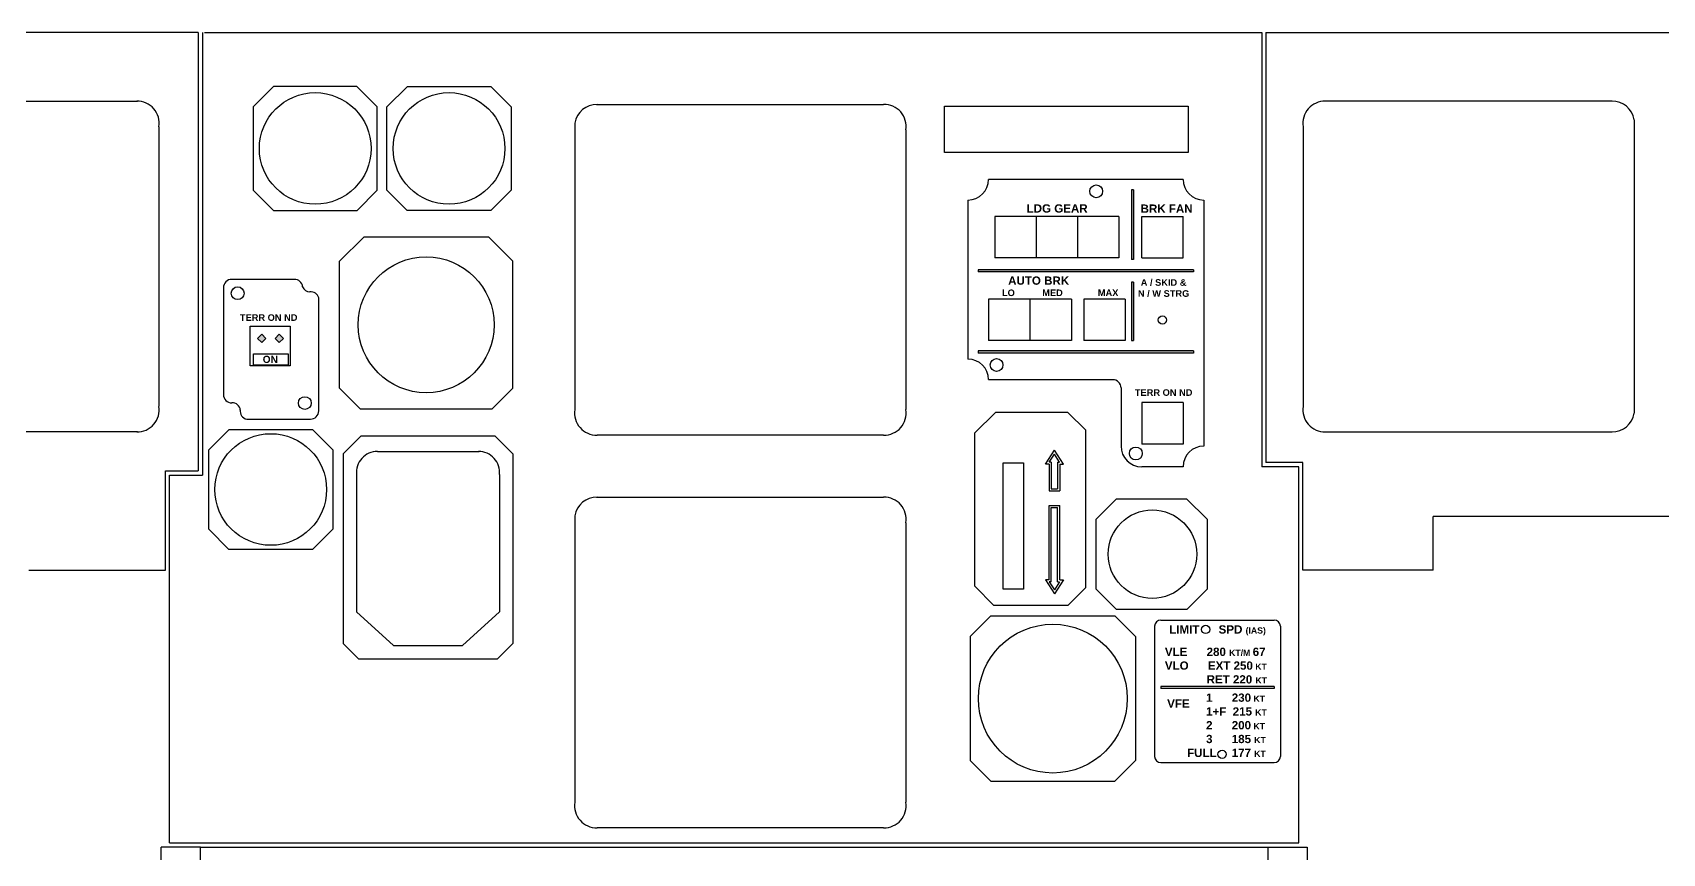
# Model space of a CAD drawing. Header units: millimetres. Extents: x -710 to 7903, y -55 to 3601.
# Drawn here: x 2182 to 2970, y 739 to 1136 of the extents above; entities that cross this region are included whole.
import ezdxf

# ---------------------------------------------------------------- set-up
doc = ezdxf.new("R2010")
doc.units = ezdxf.units.MM
doc.styles.get("Standard").update_dxf_attribs({"font": 'sanss___.ttf'})

msp = doc.modelspace()

# ---------------------------------------------------------------- hatches: boundary and pattern name
h = msp.add_hatch(color=1)
h.paths.add_polyline_path([(2743.08, 981.74), (2639.08, 981.74), (2639.08, 980.74), (2743.08, 980.74)])
h.paths.add_polyline_path([(2713.08, 986.74), (2714.08, 986.74), (2714.08, 1015.01), (2713.08, 1015.01)])
h.paths.add_polyline_path([(2743.08, 1021.01), (2743.08, 1020.01), (2639.08, 1020.01), (2639.08, 1021.01)])
h.paths.add_polyline_path([(2714.08, 1026.01), (2713.08, 1026.01), (2713.08, 1059.74), (2714.08, 1059.74)])
h = msp.add_hatch(color=1)
h.paths.add_polyline_path([(2292.75, 989.79), (2290.75, 987.79), (2292.75, 985.8), (2294.74, 987.79)])
h.paths.add_polyline_path([(2301.23, 985.8), (2303.22, 987.79), (2301.23, 989.79), (2299.23, 987.79)])

# ---------------------------------------------------------------- linework, layer by layer
at = {"color": 5}
for p, q in [((2262.07, 1135.74), (1855.79, 1135.74)), ((2262.07, 1135.74), (2262.07, 923.74)), ((2264.07, 1135.74), (2264.07, 921.74)), ((2265.06, 1135.74), (2776.1, 1135.74)), ((2776.1, 1135.74), (2776.1, 925.74)), ((2778.1, 1135.74), (3183.38, 1135.74)), ((2778.1, 1135.74), (2778.1, 927.74)), ((2298.47, 1109.74), (2288.59, 1099.86)), ((2338.71, 1109.74), (2348.59, 1099.86)), ((2363.14, 1109.74), (2353.27, 1099.86)), ((2403.39, 1109.74), (2413.27, 1099.86)), ((2093.67, 1102.59), (2232.66, 1102.59)), ((2454.5, 1101), (2593.32, 1101)), ((2945.5, 1102.59), (2806.51, 1102.59)), ((2243.07, 1090.21), (2243.07, 954.97)), ((2444.09, 1091.95), (2444.09, 953.38)), ((2604.09, 1088.63), (2604.09, 953.38)), ((2796.1, 1090.21), (2796.1, 954.97)), ((2956.1, 1093.54), (2956.1, 951.64)), ((2738.08, 1064.74), (2644.08, 1064.74)), ((2298.38, 1049.74), (2288.59, 1059.53)), ((2338.8, 1049.74), (2348.59, 1059.53)), ((2363.06, 1049.74), (2353.27, 1059.53)), ((2403.47, 1049.74), (2413.27, 1059.53)), ((2713.08, 1059.74), (2713.08, 1026.01)), ((2714.08, 1059.74), (2714.08, 1026.01)), ((2634.08, 1054.74), (2634.08, 977.83)), ((2748.08, 1054.74), (2748.08, 935.74)), ((2647.08, 1046.74), (2647.08, 1026.74)), ((2707.08, 1046.74), (2647.08, 1046.74)), ((2667.08, 1046.74), (2667.08, 1026.74)), ((2687.08, 1046.74), (2687.08, 1026.74)), ((2707.08, 1046.74), (2707.08, 1026.74)), ((2718.08, 1026.74), (2718.08, 1046.74)), ((2718.08, 1046.74), (2738.08, 1046.74)), ((2738.08, 1026.74), (2738.08, 1046.74)), ((2330.38, 1025.11), (2342.03, 1036.76)), ((2402.44, 1036.76), (2342.03, 1036.76)), ((2414.09, 1025.11), (2402.44, 1036.76)), ((2330.38, 963.71), (2330.38, 1025.11)), ((2414.09, 963.71), (2414.09, 1025.11)), ((2707.08, 1026.74), (2647.08, 1026.74)), ((2714.08, 1026.01), (2713.08, 1026.01)), ((2718.08, 1026.74), (2738.08, 1026.74)), ((2308.54, 1016.38), (2278.21, 1016.38)), ((2743.08, 1021.01), (2639.08, 1021.01)), ((2639.08, 1021.01), (2639.08, 1020.01)), ((2743.08, 1020.01), (2639.08, 1020.01)), ((2743.08, 1021.01), (2743.08, 1020.01)), ((2274.21, 1012.38), (2274.22, 960.59)), ((2714.08, 1015.01), (2713.08, 1015.01)), ((2713.08, 1015.01), (2713.08, 986.74)), ((2714.08, 1015.01), (2714.08, 986.74)), ((2320.27, 952.76), (2320.27, 1007.42)), ((2644.08, 1006.74), (2644.08, 986.74)), ((2684.08, 1006.74), (2644.08, 1006.74)), ((2664.08, 1006.74), (2664.08, 986.74)), ((2684.08, 1006.74), (2684.08, 986.74)), ((2710.08, 1006.74), (2690.08, 1006.74)), ((2690.08, 1006.74), (2690.08, 986.74)), ((2710.08, 1006.74), (2710.08, 986.74)), ((2684.08, 986.74), (2644.08, 986.74)), ((2710.08, 986.74), (2690.08, 986.74)), ((2713.08, 986.74), (2714.08, 986.74)), ((2743.08, 981.74), (2639.08, 981.74)), ((2639.08, 981.74), (2639.08, 980.74)), ((2743.08, 980.74), (2639.08, 980.74)), ((2743.08, 981.74), (2743.08, 980.74)), ((2340.32, 953.76), (2330.38, 963.71)), ((2404.14, 953.76), (2414.09, 963.71)), ((2704.08, 967.86), (2644.08, 967.86)), ((2708.08, 963.86), (2708.08, 935.74)), ((2340.32, 953.76), (2404.14, 953.76)), ((2738.08, 956.74), (2718.08, 956.74)), ((2718.08, 956.74), (2718.08, 936.74)), ((2738.08, 956.74), (2738.08, 936.74)), ((2285.48, 948.72), (2316.28, 948.76)), ((2637.35, 942.07), (2647.33, 952.04)), ((2682.43, 952.04), (2647.33, 952.04)), ((2682.43, 952.04), (2691.08, 943.39)), ((2232.66, 942.59), (2093.67, 942.59)), ((2276.97, 943.74), (2267.09, 933.86)), ((2317.21, 943.74), (2327.09, 933.86)), ((2332.09, 932.06), (2340.77, 940.74)), ((2340.77, 940.74), (2405.42, 940.74)), ((2414.09, 932.06), (2405.42, 940.74)), ((2593.32, 941), (2454.86, 941)), ((2637.35, 867.93), (2637.35, 942.07)), ((2691.08, 867.26), (2691.08, 943.39)), ((2806.51, 942.59), (2945.5, 942.59)), ((2332.09, 932.06), (2332.09, 840.26)), ((2348.69, 933.09), (2397.87, 933.09)), ((2414.09, 932.06), (2414.09, 840.26)), ((2738.08, 936.74), (2718.08, 936.74)), ((2246.16, 923.74), (2262.07, 923.74)), ((2246.16, 875.74), (2246.16, 923.74)), ((2248.16, 743.81), (2248.16, 921.74)), ((2248.16, 921.74), (2264.07, 921.74)), ((2338.59, 921.94), (2338.59, 855.51)), ((2407.6, 921.94), (2407.6, 855.51)), ((2738.08, 925.74), (2718.08, 925.74)), ((2794.01, 925.74), (2776.1, 925.74)), ((2796.01, 927.74), (2778.1, 927.74)), ((2794.01, 743.81), (2794.01, 925.74)), ((2796.01, 875.74), (2796.01, 927.74)), ((2454.5, 911.06), (2593.32, 911.06)), ((2705.96, 910.3), (2696.08, 900.42)), ((2739.79, 910.3), (2749.67, 900.42)), ((2444.09, 902.01), (2444.09, 763.44)), ((2604.09, 898.68), (2604.09, 763.44)), ((3254, 901.74), (2859, 901.74)), ((2859, 875.74), (2859, 901.74)), ((2276.88, 885.74), (2267.09, 895.53)), ((2317.3, 885.74), (2327.09, 895.53)), ((2180.17, 875.74), (2246.16, 875.74)), ((2859, 875.74), (2796.01, 875.74)), ((2646.67, 858.61), (2637.35, 867.93)), ((2682.43, 858.61), (2691.08, 867.26)), ((2705.88, 856.71), (2696.08, 866.51)), ((2739.88, 856.71), (2749.67, 866.51)), ((2356.48, 839.23), (2338.59, 855.51)), ((2389.7, 839.23), (2407.6, 855.51)), ((2645.1, 853.61), (2635.1, 843.61)), ((2645.1, 853.61), (2705.1, 853.61)), ((2682.43, 858.61), (2646.67, 858.61)), ((2715.1, 843.61), (2705.1, 853.61)), ((2727.34, 851.61), (2782.1, 851.61)), ((2635.1, 843.61), (2635.11, 783.61)), ((2715.1, 843.61), (2715.11, 783.61)), ((2724.34, 848.61), (2724.34, 785.68)), ((2785.1, 848.61), (2785.1, 785.68)), ((2332.09, 840.26), (2339.62, 832.74)), ((2356.48, 839.23), (2389.7, 839.23)), ((2414.09, 840.26), (2406.56, 832.74)), ((2406.56, 832.74), (2339.62, 832.74)), ((2635.11, 783.61), (2645.11, 773.61)), ((2705.11, 773.61), (2715.11, 783.61)), ((2727.34, 782.68), (2782.1, 782.68)), ((2645.11, 773.61), (2705.11, 773.61)), ((2593.32, 751.06), (2454.86, 751.06)), ((2244.06, 230.22), (2244.16, 741.81)), ((2263.16, 741.81), (2244.16, 741.81)), ((2248.16, 743.81), (2794.01, 743.81)), ((2263.06, 230.22), (2263.16, 741.81)), ((2263.16, 741.81), (2778.98, 741.81)), ((2778.98, 741.81), (2778.98, 230.22)), ((2778.98, 741.81), (2797.98, 741.81)), ((2797.98, 741.81), (2797.98, 230.22))]:
    msp.add_line(p, q, dxfattribs=at)
msp.add_line((2714.08, 1059.74), (2713.08, 1059.74))
at = {"color": 1}
for p, q in [((2292.75, 989.79), (2290.75, 987.79)), ((2290.75, 987.79), (2292.75, 985.8)), ((2292.75, 989.79), (2294.74, 987.79)), ((2294.74, 987.79), (2292.75, 985.8)), ((2301.23, 989.79), (2299.23, 987.79)), ((2299.23, 987.79), (2301.23, 985.8)), ((2301.23, 989.79), (2303.22, 987.79)), ((2303.22, 987.79), (2301.23, 985.8)), ((2671.5, 926.94), (2675.86, 933.71)), ((2673.33, 927.94), (2675.86, 931.86)), ((2680.21, 926.94), (2675.86, 933.71)), ((2678.38, 927.94), (2675.86, 931.86)), ((2673.28, 926.94), (2671.5, 926.94)), ((2673.28, 926.94), (2673.28, 914.14)), ((2674.28, 927.94), (2673.33, 927.94)), ((2674.28, 927.94), (2674.28, 915.14)), ((2677.44, 927.94), (2677.44, 915.14)), ((2677.44, 927.94), (2678.38, 927.94)), ((2678.44, 926.94), (2680.21, 926.94)), ((2678.44, 926.94), (2678.44, 914.14)), ((2673.28, 914.14), (2678.44, 914.14)), ((2674.28, 915.14), (2677.44, 915.14)), ((2673.28, 871.1), (2673.28, 906.99)), ((2673.28, 906.99), (2678.44, 906.99)), ((2674.28, 870.1), (2674.28, 905.99)), ((2674.28, 905.99), (2677.44, 905.99)), ((2677.44, 870.1), (2677.44, 905.99)), ((2678.44, 871.1), (2678.44, 906.99)), ((2673.28, 871.1), (2671.5, 871.1)), ((2671.5, 871.1), (2675.86, 864.32)), ((2674.28, 870.1), (2673.33, 870.1)), ((2673.33, 870.1), (2675.86, 866.17)), ((2680.21, 871.1), (2675.86, 864.32)), ((2678.38, 870.1), (2675.86, 866.17)), ((2677.44, 870.1), (2678.38, 870.1)), ((2678.44, 871.1), (2680.21, 871.1)), ((2782.1, 819.41), (2727.34, 819.41)), ((2727.34, 819.41), (2727.34, 818.41)), ((2782.1, 819.41), (2782.1, 818.41)), ((2782.1, 818.41), (2727.34, 818.41))]:
    msp.add_line(p, q, dxfattribs=at)
at = {"color": 5}
for points in [[(2338.71, 1109.74), (2298.47, 1109.74)], [(2363.14, 1109.74), (2403.39, 1109.74)], [(2288.59, 1099.86), (2288.59, 1059.53)], [(2348.59, 1059.53), (2348.59, 1099.86)], [(2353.27, 1059.53), (2353.27, 1099.86)], [(2413.27, 1099.86), (2413.27, 1059.53)], [(2298.38, 1049.74), (2338.8, 1049.74)], [(2403.47, 1049.74), (2363.06, 1049.74)], [(2276.97, 943.74), (2317.21, 943.74)], [(2267.09, 895.53), (2267.09, 933.86)], [(2327.09, 933.86), (2327.09, 895.53)], [(2705.96, 910.3), (2739.79, 910.3)], [(2696.08, 866.51), (2696.08, 900.42)], [(2749.67, 900.42), (2749.67, 866.51)], [(2317.3, 885.74), (2276.88, 885.74)], [(2739.88, 856.71), (2705.88, 856.71)]]:
    msp.add_lwpolyline(points, dxfattribs=at)
for points in [[(2622.7, 1100.08), (2740.47, 1100.08), (2740.47, 1077.73), (2622.7, 1077.73)], [(2287.08, 993.75), (2306.53, 993.75), (2306.53, 974.53), (2287.08, 974.53)], [(2651.15, 927.6), (2660.97, 927.6), (2660.97, 866.59), (2651.15, 866.59)]]:
    msp.add_lwpolyline(points, close=True, dxfattribs=at)
at = {"color": 1}
msp.add_lwpolyline([(2288.72, 980.43), (2305.5, 980.43), (2305.5, 974.94), (2288.72, 974.94)], close=True, dxfattribs=at)
at = {"color": 5}
for centre, radius in [((2318.59, 1079.69), 27), ((2383.27, 1079.69), 27), ((2372.23, 994.41), 32.86), ((2728.08, 996.74), 2), ((2297.09, 914.74), 27), ((2723.25, 883.47), 21.4), ((2675.11, 813.61), 36)]:
    msp.add_circle(centre, radius, dxfattribs=at)
for centre, radius in [((2696.09, 1058.97), 3.09), ((2281.08, 1009.69), 3.09), ((2647.94, 974.98), 3.09), ((2313.56, 956.54), 3.09), ((2715.23, 932.16), 3.09), ((2749, 847.05), 2), ((2756.92, 786.65), 2)]:
    msp.add_circle(centre, radius)
for centre, radius, start, end in [((2232.48, 1091.88), 10.72, 351.07861, 90.97841), ((2454.68, 1090.29), 10.72, 89.02159, 171.07861), ((2593.5, 1090.29), 10.72, 351.07861, 90.97841), ((2806.69, 1091.88), 10.72, 89.02159, 188.92139), ((2945.52, 1091.88), 10.72, 8.92139, 90.97841), ((2634.08, 1064.74), 10, 270, 0), ((2748.08, 1064.74), 10, 180, 270), ((2278.21, 1012.38), 4, 90, 180.01469), ((2308.54, 1012.38), 4, 6.29731, 90), ((2316.1, 1014.19), 3.84, 200.9589, 268.10318), ((2316.41, 1006.38), 4, 15.00334, 96.21961), ((2634.08, 967.83), 10, 0.22036, 90), ((2704.08, 963.86), 4, 0, 90), ((2232.48, 953.3), 10.72, 269.02159, 8.92139), ((2278.22, 960.64), 4, 180.01469, 270), ((2278.57, 952.82), 3.82, 4.95943, 94.00751), ((2286.37, 952.68), 4.06, 171.3498, 257.31426), ((2454.68, 951.72), 10.72, 171.07861, 270.97841), ((2593.5, 951.72), 10.72, 269.02159, 8.92139), ((2806.69, 953.3), 10.72, 171.07861, 270.97841), ((2316.27, 952.76), 4, 270.06742, 0), ((2945.52, 953.3), 10.72, 269.02159, 351.07861), ((2348.5, 923.11), 9.98, 88.929, 186.74707), ((2397.68, 923.11), 9.98, 353.25293, 91.071), ((2718.08, 935.74), 10, 180, 270), ((2748.08, 925.74), 10, 90, 180), ((2454.68, 900.35), 10.72, 89.02159, 171.07861), ((2593.5, 900.35), 10.72, 351.07861, 90.97841), ((2727.34, 848.61), 3, 90, 180), ((2782.1, 848.61), 3, 0, 90), ((2727.34, 785.68), 3, 180, 270), ((2782.1, 785.68), 3, 270, 0), ((2454.68, 761.78), 10.72, 171.07861, 270.97841), ((2593.5, 761.78), 10.72, 269.02159, 8.92139)]:
    msp.add_arc(centre, radius, start, end, dxfattribs=at)

# ---------------------------------------------------------------- texts
at = {"color": 1}
for s, insert, char_height, width, attachment_point in [('{\\fSansSerif|b1|i0|c2|p2;LDG GEAR}', (2662.45, 1052.68), 4, 28.7926, 1), ('{\\fSansSerif|b1|i0|c2|p2;BRK FAN}', (2730.11, 1050.59), 4, 28.7926, 5), ('{\\fSansSerif|b1|i0|c2|p2;AUTO BRK}', (2653.51, 1017.78), 4, 36.8817, 1), ('{\\fSansSerif|b1|i0|c2|p2;A / SKID &\\PN / W STRG}', (2728.66, 1012.15), 3.2, 25.1527, 5), ('{\\fSansSerif|b1|i0|c2|p2;LO}', (2650.53, 1011.48), 3.2, 6.8842, 1), ('{\\fSansSerif|b1|i0|c2|p2;MED}', (2669.99, 1011.48), 3.2, 6.8842, 1), ('{\\fSansSerif|b1|i0|c2|p2;MAX}', (2696.87, 1011.48), 3.2, 6.8842, 1), ('{\\fSansSerif|b1|i0|c2|p2;TERR ON ND}', (2282.18, 999.5), 3.2, 27.8809, 1), ('{\\fSansSerif|b1|i0|c2|p2;ON}', (2296.86, 979.44), 3.5, 20.9703, 2), ('{\\fSansSerif|b1|i0|c2|p2;LIMIT      SPD \\H0.75x;(IAS)}', (2731.36, 849.05), 4, 50.8299, 1), ('{\\fSansSerif|b1|i0|c2|p2;VLE      280 \\H0.7502x;KT/M \\H1.333x;67\\PVLO      EXT 250\\H0.7502x; KT\\P\\H1.333x;             RET 220 \\H0.7502x;KT}', (2729.28, 838.24), 3.999, 52.751, 1), ('{\\fSansSerif|b1|i0|c2|p2;VFE}', (2730.38, 813.2), 4, 8.3311, 1), ('{\\fSansSerif|b1|i0|c2|p2;1      230\\H0.75x; KT\\P\\H1.333x;1+F  215 \\H0.75x;KT\\P\\H1.333x;2      200\\H0.75x; KT\\P\\H1.333x;3      185 \\H0.75x;KT\\P\\H1.333x;        177 \\H0.75x;KT}', (2749.19, 816.07), 4, 30.4612, 1), ('{\\fSansSerif|b1|i0|c2|p2;FULL}', (2740, 789.35), 4, 13.8784, 1)]:
    msp.add_mtext(s, dxfattribs=dict(at, insert=insert, char_height=char_height, width=width, attachment_point=attachment_point))
at = {"color": 5, "insert": (2714.78, 963.24), "char_height": 3.2, "width": 36.8817, "attachment_point": 1}
msp.add_mtext('{\\fSansSerif|b1|i0|c2|p2;\\C1;TERR ON ND}', dxfattribs=at)

doc.saveas('drawing.dxf')
